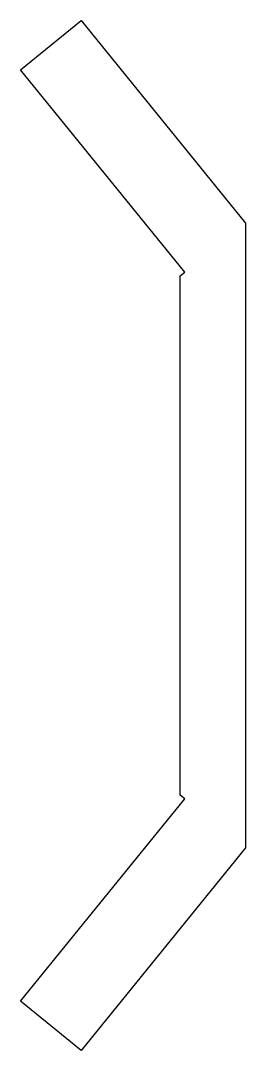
# Model space of a CAD drawing. Header units: millimetres. Extents: x -187 to -156, y -71 to 67.
import ezdxf

# ---------------------------------------------------------------- set-up
doc = ezdxf.new("R2010")
doc.units = ezdxf.units.MM
doc.layers.get('0').update_dxf_attribs({"linetype": 'CONTINUOUS'})

msp = doc.modelspace()

# ---------------------------------------------------------------- linework, layer by layer
msp.add_lwpolyline([(-186.62, -64.16), (-164.57, -36.99), (-165.2, -36.47), (-165.2, 33.2), (-164.57, 33.71), (-186.62, 60.89), (-178.5, 67.48), (-156.45, 40.3), (-156.45, -43.58), (-178.5, -70.75)], close=True)

doc.saveas('drawing.dxf')
